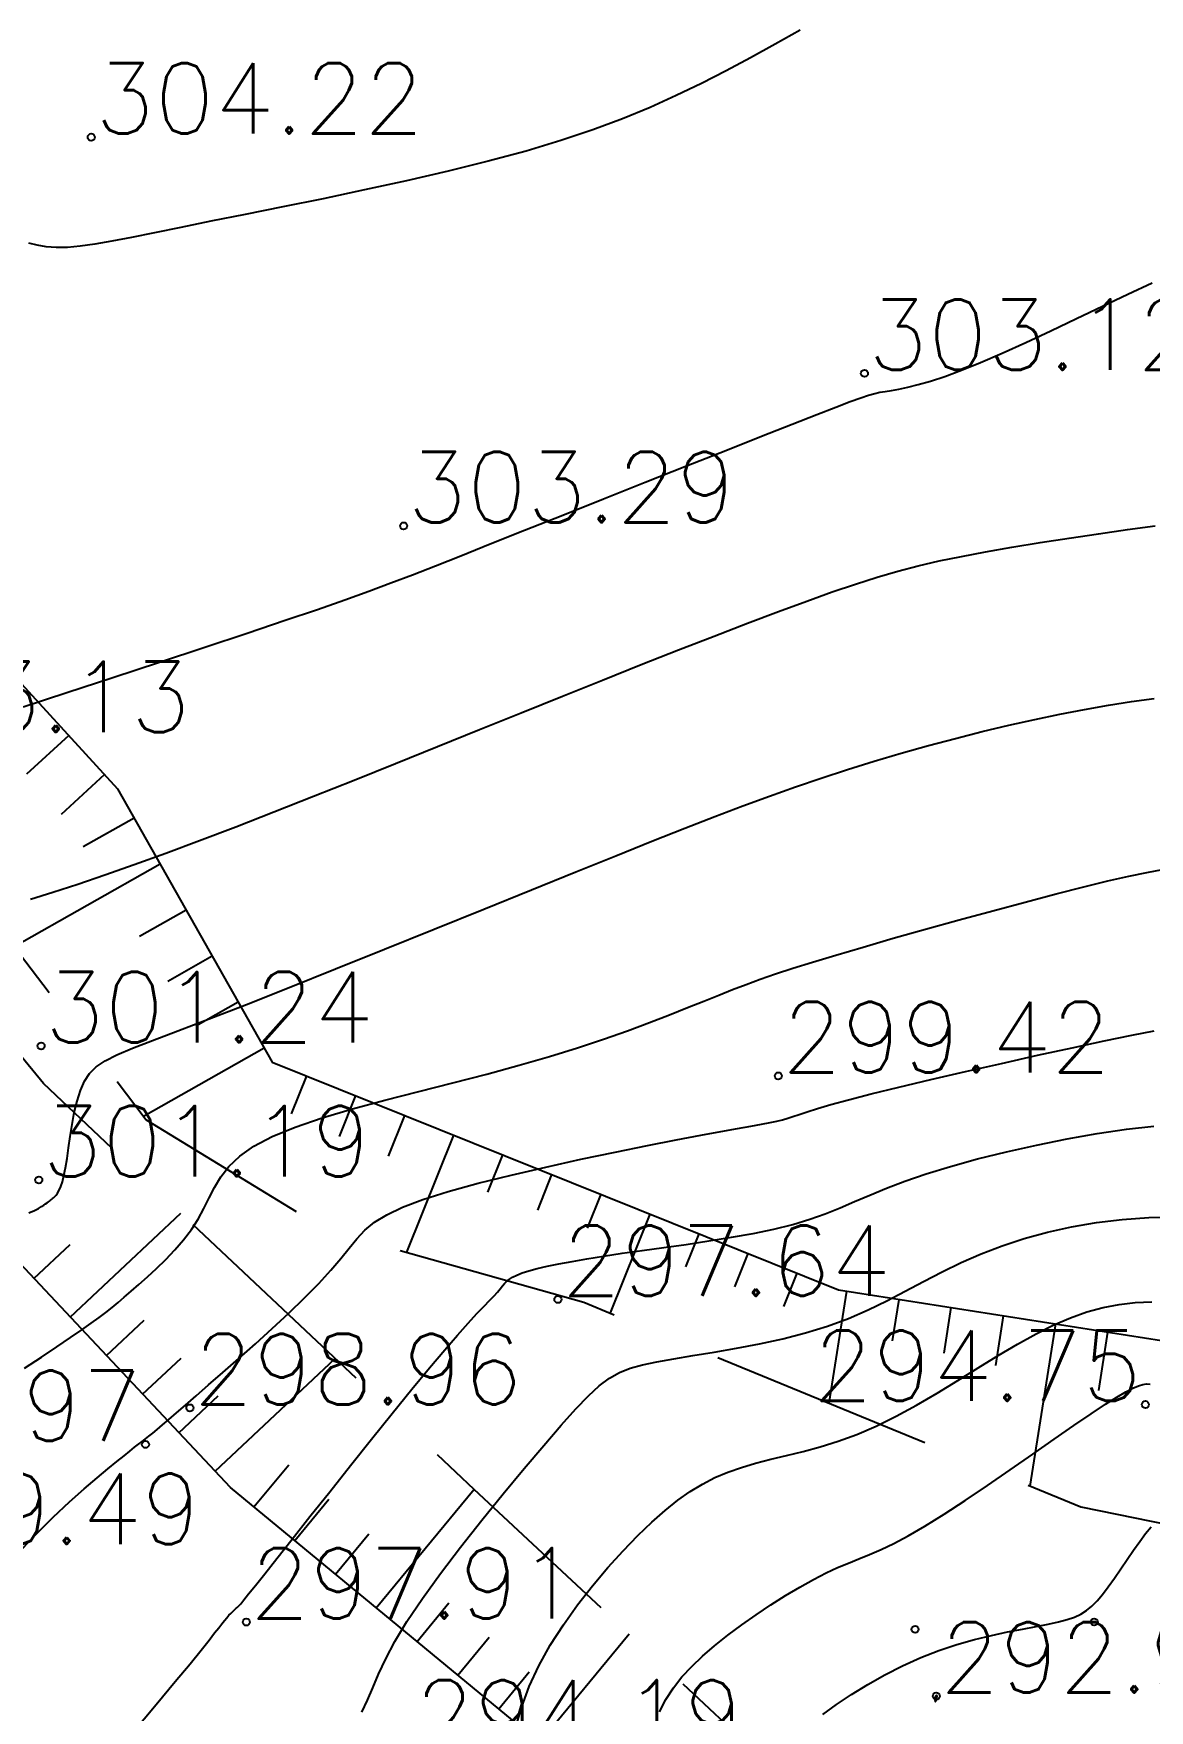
# Model space of a CAD drawing. Extents: x 524954 to 526204, y 9523489 to 9524010.
# Drawn here: x 526021.13 to 526036.96, y 9523796.88 to 9523820.66 of the extents above; entities that cross this region are included whole.
import ezdxf
from ezdxf.enums import TextEntityAlignment as Align

# ---------------------------------------------------------------- set-up
doc = ezdxf.new("R2010")
doc.units = 0
doc.header["$PDMODE"] = 33
doc.header["$PDSIZE"] = 0.1
doc.linetypes.add('CACHE2', pattern=[4.7625, 3.175, -1.5875])
for name, color, linetype in [('Bas_Talus', 40, 'CACHE2'), ('CN_01_00', 3, 'Continuous'), ('CN_02_00', 4, 'Continuous'), ('CN_05_00', 6, 'Continuous'), ('CN_10_00', 1, 'Continuous'), ('Haut_Talus', 30, 'Continuous'), ('Talus', 2, 'Continuous'), ('TopoAlt', 3, 'Continuous'), ('TOPOJIS', 7, 'Continuous')]:
    doc.layers.add(name, color=color, linetype=linetype)
doc.styles.add('Simplex 1.0', font='Simplex.shx', dxfattribs={"width": 0.99, "height": 1})

# ---------------------------------------------------------------- blocks, each defined once
blk = doc.blocks.new('TCPOINT M')
at = {"color": 0}
blk.add_point((0, 0), dxfattribs=at)
at = {"layer": 'TopoAlt', "style": 'Simplex 1.0', "width": 0.99}
blk.add_attdef('ALT', (0.15, 0.15), '', height=1, dxfattribs=at)

msp = doc.modelspace()

# ---------------------------------------------------------------- linework, layer by layer
at = {"layer": 'Bas_Talus', "flags": 128}
for points in [[(526014.289, 9523817.598), (526018.793, 9523810.412), (526022.725, 9523805.249), (526025.26, 9523803.699), (526028.935, 9523802.665), (526035.981, 9523799.762), (526038.258, 9523799.296), (526042.918, 9523796.703), (526044.316, 9523795.722), (526047.683, 9523792.872), (526048.148, 9523791.838), (526051.101, 9523788.108), (526052.241, 9523783.292), (526052.81, 9523780.709), (526053.796, 9523775.573), (526054.871, 9523772.115), (526056.113, 9523765.907), (526057.933, 9523760.868), (526060.417, 9523751.763)], [(526058.834, 9523750.859), (526054.874, 9523761.678), (526052.719, 9523767.792), (526050.448, 9523772.385), (526051.028, 9523778.338), (526050.271, 9523783.977), (526048.171, 9523789.181), (526042.349, 9523792.03), (526038.681, 9523792.437), (526032.568, 9523795.169), (526027.379, 9523800.009), (526021.266, 9523805.765), (526019.627, 9523807.764), (526012.873, 9523815.903)]]:
    msp.add_lwpolyline(points, dxfattribs=at)
at = {"layer": 'CN_01_00', "flags": 128}
for points, elevation in [([(526020.981, 9523811.107), (526021.6, 9523811.309), (526022.252, 9523811.523), (526022.912, 9523811.74), (526023.556, 9523811.953), (526024.159, 9523812.154), (526024.697, 9523812.335), (526025.153, 9523812.49), (526025.541, 9523812.625), (526025.882, 9523812.748), (526026.196, 9523812.864), (526026.504, 9523812.982), (526026.828, 9523813.108), (526027.187, 9523813.251), (526027.603, 9523813.417), (526028.09, 9523813.611), (526028.633, 9523813.827), (526029.212, 9523814.057), (526029.804, 9523814.292), (526030.389, 9523814.525), (526030.945, 9523814.745), (526031.452, 9523814.945), (526031.887, 9523815.117), (526032.236, 9523815.254), (526032.505, 9523815.359), (526032.709, 9523815.436), (526032.86, 9523815.491), (526032.972, 9523815.528), (526033.059, 9523815.552), (526033.133, 9523815.568), (526033.209, 9523815.58), (526033.297, 9523815.595), (526033.402, 9523815.613), (526033.527, 9523815.64), (526033.676, 9523815.677), (526033.851, 9523815.727), (526034.055, 9523815.794), (526034.29, 9523815.881), (526034.561, 9523815.99), (526034.868, 9523816.123), (526035.203, 9523816.276), (526035.558, 9523816.442), (526035.923, 9523816.616), (526036.291, 9523816.79), (526036.65, 9523816.96), (526036.994, 9523817.12)], 303), ([(526021.061, 9523803.93), (526021.14, 9523803.966), (526021.198, 9523803.996), (526021.241, 9523804.021), (526021.272, 9523804.042), (526021.298, 9523804.06), (526021.319, 9523804.075), (526021.337, 9523804.088), (526021.353, 9523804.099), (526021.367, 9523804.11), (526021.38, 9523804.122), (526021.394, 9523804.134), (526021.41, 9523804.147), (526021.427, 9523804.163), (526021.447, 9523804.184), (526021.468, 9523804.213), (526021.491, 9523804.252), (526021.513, 9523804.304), (526021.536, 9523804.373), (526021.559, 9523804.46), (526021.581, 9523804.57), (526021.602, 9523804.702), (526021.623, 9523804.852), (526021.646, 9523805.015), (526021.673, 9523805.184), (526021.705, 9523805.353), (526021.744, 9523805.516), (526021.792, 9523805.666), (526021.85, 9523805.798), (526021.921, 9523805.908), (526022.015, 9523806.002), (526022.141, 9523806.088), (526022.309, 9523806.174), (526022.531, 9523806.268), (526022.816, 9523806.378), (526023.174, 9523806.514), (526023.616, 9523806.682), (526024.147, 9523806.888), (526024.752, 9523807.127), (526025.412, 9523807.391), (526026.105, 9523807.669), (526026.812, 9523807.955), (526027.513, 9523808.239), (526028.189, 9523808.512), (526028.818, 9523808.767), (526029.387, 9523808.997), (526029.899, 9523809.203), (526030.364, 9523809.387), (526030.79, 9523809.553), (526031.188, 9523809.704), (526031.566, 9523809.843), (526031.934, 9523809.974), (526032.301, 9523810.098), (526032.674, 9523810.219), (526033.053, 9523810.336), (526033.436, 9523810.45), (526033.821, 9523810.558), (526034.204, 9523810.661), (526034.585, 9523810.758), (526034.96, 9523810.848), (526035.328, 9523810.93), (526035.686, 9523811.004), (526036.035, 9523811.071), (526036.373, 9523811.13), (526036.702, 9523811.182), (526037.021, 9523811.227)], 301), ([(526020.872, 9523799.07), (526021.15, 9523799.362), (526021.406, 9523799.616), (526021.639, 9523799.834), (526021.847, 9523800.019), (526022.028, 9523800.174), (526022.183, 9523800.302), (526022.309, 9523800.405), (526022.412, 9523800.488), (526022.494, 9523800.554), (526022.561, 9523800.607), (526022.617, 9523800.65), (526022.666, 9523800.689), (526022.713, 9523800.725), (526022.762, 9523800.764), (526022.817, 9523800.809), (526022.881, 9523800.862), (526022.956, 9523800.926), (526023.047, 9523801.003), (526023.155, 9523801.096), (526023.283, 9523801.207), (526023.434, 9523801.338), (526023.611, 9523801.492), (526023.814, 9523801.669), (526024.038, 9523801.866), (526024.274, 9523802.075), (526024.514, 9523802.293), (526024.749, 9523802.511), (526024.972, 9523802.725), (526025.174, 9523802.929), (526025.346, 9523803.117), (526025.486, 9523803.284), (526025.602, 9523803.432), (526025.711, 9523803.565), (526025.827, 9523803.686), (526025.963, 9523803.798), (526026.136, 9523803.906), (526026.359, 9523804.013), (526026.647, 9523804.121), (526027.009, 9523804.234), (526027.433, 9523804.351), (526027.9, 9523804.467), (526028.392, 9523804.581), (526028.891, 9523804.691), (526029.378, 9523804.794), (526029.835, 9523804.886), (526030.243, 9523804.966), (526030.59, 9523805.032), (526030.877, 9523805.085), (526031.111, 9523805.128), (526031.301, 9523805.161), (526031.453, 9523805.188), (526031.574, 9523805.211), (526031.671, 9523805.231), (526031.752, 9523805.251), (526031.825, 9523805.273), (526031.899, 9523805.298), (526031.987, 9523805.329), (526032.099, 9523805.366), (526032.245, 9523805.412), (526032.438, 9523805.468), (526032.689, 9523805.537), (526033.007, 9523805.619), (526033.4, 9523805.715), (526033.853, 9523805.822), (526034.345, 9523805.936), (526034.857, 9523806.052), (526035.369, 9523806.166), (526035.861, 9523806.273), (526036.312, 9523806.369), (526036.704, 9523806.45), (526037.022, 9523806.512)], 299), ([(526025.785, 9523796.851), (526025.863, 9523797.019), (526025.938, 9523797.197), (526026.021, 9523797.39), (526026.122, 9523797.607), (526026.253, 9523797.854), (526026.424, 9523798.137), (526026.642, 9523798.462), (526026.899, 9523798.817), (526027.184, 9523799.192), (526027.484, 9523799.574), (526027.789, 9523799.949), (526028.086, 9523800.307), (526028.364, 9523800.634), (526028.611, 9523800.919), (526028.82, 9523801.151), (526028.997, 9523801.335), (526029.152, 9523801.478), (526029.296, 9523801.587), (526029.439, 9523801.668), (526029.591, 9523801.73), (526029.764, 9523801.778), (526029.967, 9523801.82), (526030.207, 9523801.862), (526030.481, 9523801.907), (526030.78, 9523801.956), (526031.097, 9523802.012), (526031.424, 9523802.074), (526031.754, 9523802.147), (526032.079, 9523802.23), (526032.391, 9523802.326), (526032.685, 9523802.436), (526032.964, 9523802.557), (526033.232, 9523802.686), (526033.493, 9523802.821), (526033.753, 9523802.958), (526034.016, 9523803.094), (526034.286, 9523803.226), (526034.568, 9523803.351), (526034.866, 9523803.466), (526035.18, 9523803.57), (526035.509, 9523803.66), (526035.85, 9523803.736), (526036.204, 9523803.797), (526036.57, 9523803.84), (526036.945, 9523803.864), (526037.329, 9523803.869)], 297)]:
    msp.add_lwpolyline(points, dxfattribs=dict(at, elevation=elevation))
at = {"layer": 'CN_01_00', "elevation": 293, "flags": 128}
msp.add_lwpolyline([(526033.923, 9523797.003), (526033.927, 9523797.009), (526033.93, 9523797.018), (526033.934, 9523797.027), (526033.937, 9523797.038), (526033.94, 9523797.049), (526033.942, 9523797.059), (526033.944, 9523797.067), (526033.944, 9523797.074), (526033.944, 9523797.079), (526033.943, 9523797.083), (526033.941, 9523797.085), (526033.939, 9523797.086), (526033.936, 9523797.086), (526033.933, 9523797.085), (526033.93, 9523797.084), (526033.927, 9523797.083), (526033.925, 9523797.081), (526033.922, 9523797.079), (526033.92, 9523797.077), (526033.918, 9523797.073), (526033.916, 9523797.068), (526033.915, 9523797.063), (526033.913, 9523797.056), (526033.913, 9523797.047), (526033.912, 9523797.038), (526033.912, 9523797.028), (526033.913, 9523797.019), (526033.914, 9523797.011), (526033.916, 9523797.005), (526033.918, 9523797.001), (526033.92, 9523797.001), (526033.923, 9523797.003)], close=True, dxfattribs=at)
at = {"layer": 'CN_02_00', "flags": 128}
for points, elevation in [([(526032.003, 9523820.705), (526031.649, 9523820.506), (526031.298, 9523820.313), (526030.95, 9523820.127), (526030.6, 9523819.947), (526030.243, 9523819.775), (526029.872, 9523819.608), (526029.48, 9523819.447), (526029.061, 9523819.291), (526028.608, 9523819.139), (526028.115, 9523818.99), (526027.578, 9523818.845), (526027.008, 9523818.704), (526026.419, 9523818.568), (526025.823, 9523818.438), (526025.234, 9523818.314), (526024.665, 9523818.198), (526024.131, 9523818.091), (526023.644, 9523817.993), (526023.215, 9523817.906), (526022.842, 9523817.829), (526022.518, 9523817.763), (526022.238, 9523817.71), (526021.997, 9523817.668), (526021.788, 9523817.639), (526021.607, 9523817.623), (526021.448, 9523817.62), (526021.305, 9523817.631), (526021.177, 9523817.653), (526021.062, 9523817.683)], 304), ([(526021.085, 9523808.38), (526021.402, 9523808.479), (526021.753, 9523808.593), (526022.136, 9523808.724), (526022.553, 9523808.87), (526023.002, 9523809.033), (526023.483, 9523809.212), (526023.996, 9523809.408), (526024.535, 9523809.618), (526025.096, 9523809.84), (526025.674, 9523810.07), (526026.263, 9523810.306), (526026.858, 9523810.546), (526027.454, 9523810.786), (526028.046, 9523811.025), (526028.628, 9523811.259), (526029.196, 9523811.486), (526029.747, 9523811.706), (526030.276, 9523811.914), (526030.78, 9523812.111), (526031.253, 9523812.293), (526031.693, 9523812.459), (526032.094, 9523812.608), (526032.456, 9523812.737), (526032.785, 9523812.848), (526033.092, 9523812.946), (526033.386, 9523813.031), (526033.677, 9523813.107), (526033.975, 9523813.176), (526034.29, 9523813.242), (526034.631, 9523813.306), (526035.005, 9523813.371), (526035.405, 9523813.437), (526035.818, 9523813.501), (526036.235, 9523813.563), (526036.645, 9523813.621), (526037.035, 9523813.675)], 302), ([(526022.524, 9523796.554), (526022.867, 9523796.96), (526023.138, 9523797.284), (526023.347, 9523797.537), (526023.503, 9523797.73), (526023.616, 9523797.872), (526023.696, 9523797.975), (526023.753, 9523798.049), (526023.796, 9523798.105), (526023.834, 9523798.152), (526023.867, 9523798.191), (526023.897, 9523798.225), (526023.924, 9523798.252), (526023.947, 9523798.275), (526023.968, 9523798.295), (526023.986, 9523798.31), (526024.002, 9523798.324), (526024.017, 9523798.337), (526024.035, 9523798.356), (526024.065, 9523798.389), (526024.11, 9523798.443), (526024.178, 9523798.527), (526024.275, 9523798.647), (526024.406, 9523798.812), (526024.579, 9523799.03), (526024.795, 9523799.304), (526025.048, 9523799.624), (526025.328, 9523799.977), (526025.622, 9523800.348), (526025.922, 9523800.723), (526026.215, 9523801.088), (526026.493, 9523801.43), (526026.744, 9523801.734), (526026.959, 9523801.989), (526027.141, 9523802.199), (526027.292, 9523802.368), (526027.416, 9523802.503), (526027.517, 9523802.609), (526027.596, 9523802.691), (526027.659, 9523802.756), (526027.708, 9523802.809), (526027.747, 9523802.854), (526027.779, 9523802.895), (526027.809, 9523802.931), (526027.84, 9523802.963), (526027.876, 9523802.993), (526027.922, 9523803.022), (526027.981, 9523803.05), (526028.057, 9523803.079), (526028.154, 9523803.109), (526028.273, 9523803.141), (526028.414, 9523803.174), (526028.578, 9523803.208), (526028.765, 9523803.243), (526028.977, 9523803.28), (526029.213, 9523803.318), (526029.475, 9523803.358), (526029.762, 9523803.398), (526030.067, 9523803.44), (526030.384, 9523803.485), (526030.706, 9523803.533), (526031.026, 9523803.585), (526031.335, 9523803.641), (526031.628, 9523803.702), (526031.897, 9523803.768), (526032.138, 9523803.841), (526032.358, 9523803.919), (526032.567, 9523804.003), (526032.774, 9523804.091), (526032.99, 9523804.184), (526033.224, 9523804.281), (526033.487, 9523804.381), (526033.788, 9523804.485), (526034.133, 9523804.59), (526034.516, 9523804.696), (526034.927, 9523804.798), (526035.354, 9523804.894), (526035.787, 9523804.981), (526036.215, 9523805.056), (526036.629, 9523805.117), (526037.017, 9523805.159)], 298), ([(526027.97, 9523796.642), (526028.053, 9523796.929), (526028.157, 9523797.217), (526028.293, 9523797.509), (526028.456, 9523797.802), (526028.642, 9523798.091), (526028.844, 9523798.374), (526029.057, 9523798.645), (526029.275, 9523798.902), (526029.491, 9523799.14), (526029.7, 9523799.356), (526029.897, 9523799.546), (526030.084, 9523799.712), (526030.264, 9523799.856), (526030.441, 9523799.98), (526030.616, 9523800.086), (526030.793, 9523800.177), (526030.976, 9523800.255), (526031.168, 9523800.323), (526031.37, 9523800.382), (526031.583, 9523800.437), (526031.807, 9523800.491), (526032.042, 9523800.55), (526032.287, 9523800.616), (526032.542, 9523800.695), (526032.807, 9523800.791), (526033.081, 9523800.907), (526033.364, 9523801.047), (526033.653, 9523801.205), (526033.945, 9523801.376), (526034.237, 9523801.554), (526034.526, 9523801.733), (526034.81, 9523801.908), (526035.085, 9523802.071), (526035.349, 9523802.217), (526035.599, 9523802.342), (526035.838, 9523802.445), (526036.069, 9523802.527), (526036.297, 9523802.589), (526036.524, 9523802.634), (526036.754, 9523802.66), (526036.991, 9523802.671)], 296), ([(526032.323, 9523796.819), (526032.516, 9523796.958), (526032.729, 9523797.1), (526032.959, 9523797.243), (526033.202, 9523797.381), (526033.454, 9523797.51), (526033.711, 9523797.626), (526033.968, 9523797.726), (526034.224, 9523797.81), (526034.474, 9523797.88), (526034.715, 9523797.939), (526034.943, 9523797.988), (526035.156, 9523798.03), (526035.349, 9523798.066), (526035.519, 9523798.099), (526035.664, 9523798.13), (526035.787, 9523798.163), (526035.892, 9523798.199), (526035.983, 9523798.241), (526036.064, 9523798.292), (526036.139, 9523798.354), (526036.213, 9523798.429), (526036.29, 9523798.521), (526036.372, 9523798.63), (526036.459, 9523798.752), (526036.55, 9523798.883), (526036.641, 9523799.016), (526036.731, 9523799.148), (526036.819, 9523799.272), (526036.902, 9523799.384), (526036.979, 9523799.478)], 294)]:
    msp.add_lwpolyline(points, dxfattribs=dict(at, elevation=elevation))
at = {"layer": 'CN_05_00', "elevation": 295, "flags": 128}
msp.add_lwpolyline([(526030.008, 9523796.856), (526030.098, 9523797.031), (526030.203, 9523797.194), (526030.325, 9523797.35), (526030.464, 9523797.5), (526030.618, 9523797.647), (526030.788, 9523797.793), (526030.974, 9523797.941), (526031.172, 9523798.089), (526031.377, 9523798.233), (526031.585, 9523798.372), (526031.793, 9523798.504), (526031.995, 9523798.625), (526032.189, 9523798.733), (526032.368, 9523798.825), (526032.532, 9523798.901), (526032.685, 9523798.966), (526032.835, 9523799.026), (526032.987, 9523799.088), (526033.15, 9523799.158), (526033.33, 9523799.244), (526033.535, 9523799.352), (526033.771, 9523799.488), (526034.042, 9523799.657), (526034.341, 9523799.853), (526034.658, 9523800.066), (526034.981, 9523800.287), (526035.3, 9523800.509), (526035.605, 9523800.721), (526035.885, 9523800.916), (526036.129, 9523801.083), (526036.331, 9523801.217), (526036.492, 9523801.32), (526036.62, 9523801.396), (526036.72, 9523801.447), (526036.799, 9523801.48), (526036.862, 9523801.498), (526036.916, 9523801.505), (526036.966, 9523801.504)], dxfattribs=at)
at = {"layer": 'CN_10_00', "elevation": 300, "flags": 128}
msp.add_lwpolyline([(526020.998, 9523801.73), (526021.238, 9523801.887), (526021.458, 9523802.033), (526021.651, 9523802.163), (526021.812, 9523802.273), (526021.946, 9523802.367), (526022.057, 9523802.448), (526022.154, 9523802.521), (526022.241, 9523802.591), (526022.326, 9523802.66), (526022.413, 9523802.735), (526022.51, 9523802.819), (526022.621, 9523802.916), (526022.743, 9523803.025), (526022.871, 9523803.144), (526023.002, 9523803.272), (526023.131, 9523803.408), (526023.254, 9523803.549), (526023.366, 9523803.695), (526023.464, 9523803.843), (526023.544, 9523803.993), (526023.617, 9523804.143), (526023.692, 9523804.293), (526023.783, 9523804.442), (526023.898, 9523804.589), (526024.051, 9523804.734), (526024.251, 9523804.876), (526024.511, 9523805.014), (526024.837, 9523805.148), (526025.221, 9523805.278), (526025.65, 9523805.406), (526026.11, 9523805.531), (526026.59, 9523805.655), (526027.076, 9523805.778), (526027.555, 9523805.9), (526028.015, 9523806.024), (526028.445, 9523806.148), (526028.844, 9523806.272), (526029.212, 9523806.395), (526029.552, 9523806.515), (526029.863, 9523806.63), (526030.147, 9523806.74), (526030.404, 9523806.842), (526030.637, 9523806.936), (526030.847, 9523807.021), (526031.043, 9523807.098), (526031.235, 9523807.172), (526031.435, 9523807.245), (526031.651, 9523807.32), (526031.895, 9523807.4), (526032.178, 9523807.489), (526032.508, 9523807.588), (526032.893, 9523807.701), (526033.322, 9523807.825), (526033.781, 9523807.954), (526034.256, 9523808.086), (526034.732, 9523808.216), (526035.195, 9523808.34), (526035.631, 9523808.454), (526036.025, 9523808.554), (526036.367, 9523808.638), (526036.662, 9523808.705), (526036.917, 9523808.759), (526037.141, 9523808.8)], dxfattribs=at)
at = {"layer": 'Haut_Talus', "flags": 128}
for points in [[(526013.158, 9523827.175), (526016.477, 9523820.983), (526018.98, 9523813.589), (526022.318, 9523809.944), (526024.513, 9523806.068), (526032.544, 9523802.84), (526038.814, 9523801.855), (526041.913, 9523800.617), (526047.239, 9523796.072), (526052.251, 9523790.862), (526054.15, 9523787.729), (526056.467, 9523780.209), (526057.875, 9523770.625), (526060.602, 9523766.817), (526060.767, 9523761.87), (526061.346, 9523757.241), (526062.667, 9523753.861)], [(526056.64, 9523747.182), (526054.163, 9523755.757), (526050.695, 9523763.26), (526049.126, 9523767.052), (526047.554, 9523770.789), (526047.554, 9523773.839), (526048.379, 9523778.374), (526048.214, 9523781.342), (526046.56, 9523787.218), (526043.663, 9523788.556), (526036.232, 9523790.287), (526033.094, 9523792.019), (526029.543, 9523795.399), (526023.921, 9523800.035), (526020.123, 9523804.075), (526013.855, 9523810.396), (526008.091, 9523814)]]:
    msp.add_lwpolyline(points, dxfattribs=at)
at = {"layer": 'Talus'}
for p, q in [((526021.626, 9523810.699), (526021.027, 9523810.151)), ((526022.133, 9523810.146), (526021.517, 9523809.582)), ((526022.552, 9523809.53), (526021.833, 9523809.123)), ((526022.922, 9523808.877), (526020.854, 9523807.706)), ((526023.291, 9523808.225), (526022.632, 9523807.851)), ((526023.661, 9523807.572), (526023.031, 9523807.215)), ((526024.031, 9523806.919), (526023.43, 9523806.579)), ((526024.4, 9523806.267), (526022.688, 9523805.297)), ((526024.997, 9523805.873), (526024.78, 9523805.335)), ((526025.692, 9523805.594), (526025.46, 9523805.016)), ((526026.388, 9523805.314), (526026.156, 9523804.735)), ((526027.084, 9523805.034), (526026.417, 9523803.374)), ((526027.78, 9523804.754), (526027.568, 9523804.226)), ((526028.476, 9523804.475), (526028.274, 9523803.972)), ((526029.172, 9523804.195), (526028.98, 9523803.717)), ((526021.647, 9523802.453), (526023.216, 9523803.929)), ((526029.868, 9523803.915), (526029.304, 9523802.513)), ((526021.133, 9523803), (526021.645, 9523803.481)), ((526030.564, 9523803.636), (526030.375, 9523803.166)), ((526031.259, 9523803.356), (526031.07, 9523802.884)), ((526031.955, 9523803.076), (526031.765, 9523802.603)), ((526032.658, 9523802.822), (526032.409, 9523801.234)), ((526033.399, 9523802.705), (526033.307, 9523802.117)), ((526034.14, 9523802.589), (526034.038, 9523801.941)), ((526034.881, 9523802.472), (526034.77, 9523801.766)), ((526022.161, 9523801.907), (526022.695, 9523802.409)), ((526035.622, 9523802.356), (526035.261, 9523800.058)), ((526036.363, 9523802.24), (526036.233, 9523801.415)), ((526022.674, 9523801.361), (526023.22, 9523801.873)), ((526023.702, 9523800.268), (526025.404, 9523801.868)), ((526023.188, 9523800.814), (526023.745, 9523801.337)), ((526024.253, 9523799.761), (526024.747, 9523800.36)), ((526024.832, 9523799.284), (526025.315, 9523799.87)), ((526025.989, 9523798.33), (526027.376, 9523800.012)), ((526025.41, 9523798.807), (526025.883, 9523799.38)), ((526026.568, 9523797.853), (526027.02, 9523798.402)), ((526028.304, 9523796.421), (526029.574, 9523797.962)), ((526027.146, 9523797.375), (526027.589, 9523797.913)), ((526027.725, 9523796.898), (526028.158, 9523797.424))]:
    msp.add_line(p, q, dxfattribs=at)

# ---------------------------------------------------------------- block references
at = {"layer": 'TOPOJIS'}
ref = msp.add_blockref('TCPOINT M', (526021.945, 9523819.186, 304.22), dxfattribs=at)
ref.add_attrib('ALT', '304.22', (526021.995, 9523819.236, 304.22), dxfattribs={"layer": 'TopoAlt', "height": 1, "style": 'Simplex 1.0', "width": 0.99})
ref = msp.add_blockref('TCPOINT M', (526032.913, 9523815.836, 303.12), dxfattribs=at)
ref.add_attrib('ALT', '303.12', (526032.963, 9523815.886, 303.12), dxfattribs={"layer": 'TopoAlt', "height": 1, "style": 'Simplex 1.0', "width": 0.99})
ref = msp.add_blockref('TCPOINT M', (526026.376, 9523813.674, 303.29), dxfattribs=at)
ref.add_attrib('ALT', '303.29', (526026.426, 9523813.724, 303.29), dxfattribs={"layer": 'TopoAlt', "height": 1, "style": 'Simplex 1.0', "width": 0.99})
ref = msp.add_blockref('TCPOINT M', (526018.634, 9523810.699, 303.13), dxfattribs=at)
ref.add_attrib('ALT', '303.13', (526018.684, 9523810.749, 303.13), dxfattribs={"layer": 'TopoAlt', "height": 1, "style": 'Simplex 1.0', "width": 0.99})
ref = msp.add_blockref('TCPOINT M', (526021.234, 9523806.299, 301.24), dxfattribs=at)
ref.add_attrib('ALT', '301.24', (526021.284, 9523806.349, 301.24), dxfattribs={"layer": 'TopoAlt', "height": 1, "style": 'Simplex 1.0', "width": 0.99})
ref = msp.add_blockref('TCPOINT M', (526031.691, 9523805.874, 299.42), dxfattribs=at)
ref.add_attrib('ALT', '299.42', (526031.741, 9523805.924, 299.42), dxfattribs={"layer": 'TopoAlt', "height": 1, "style": 'Simplex 1.0', "width": 0.99})
ref = msp.add_blockref('TCPOINT M', (526021.201, 9523804.399, 301.19), dxfattribs=at)
ref.add_attrib('ALT', '301.19', (526021.251, 9523804.449, 301.19), dxfattribs={"layer": 'TopoAlt', "height": 1, "style": 'Simplex 1.0', "width": 0.99})
ref = msp.add_blockref('TCPOINT M', (526028.565, 9523802.704, 297.64), dxfattribs=at)
ref.add_attrib('ALT', '297.64', (526028.615, 9523802.754, 297.64), dxfattribs={"layer": 'TopoAlt', "height": 1, "style": 'Simplex 1.0', "width": 0.99})
ref = msp.add_blockref('TCPOINT M', (526036.898, 9523801.214, 294.75), dxfattribs=at)
ref.add_attrib('ALT', '294.75', dxfattribs={"layer": 'TopoAlt', "height": 1, "style": 'Simplex 1.0', "width": 0.99}).set_placement((526036.848, 9523801.264, 294.75), align=Align.RIGHT)
ref = msp.add_blockref('TCPOINT M', (526023.345, 9523801.166, 298.96), dxfattribs=at)
ref.add_attrib('ALT', '298.96', (526023.395, 9523801.216, 298.96), dxfattribs={"layer": 'TopoAlt', "height": 1, "style": 'Simplex 1.0', "width": 0.99})
ref = msp.add_blockref('TCPOINT M', (526022.715, 9523800.648, 298.97), dxfattribs=at)
ref.add_attrib('ALT', '298.97', dxfattribs={"layer": 'TopoAlt', "height": 1, "style": 'Simplex 1.0', "width": 0.99}).set_placement((526022.665, 9523800.698, 298.97), align=Align.RIGHT)
ref = msp.add_blockref('TCPOINT M', (526018.789, 9523799.184, 299.49), dxfattribs=at)
ref.add_attrib('ALT', '299.49', (526018.839, 9523799.234, 299.49), dxfattribs={"layer": 'TopoAlt', "height": 1, "style": 'Simplex 1.0', "width": 0.99})
ref = msp.add_blockref('TCPOINT M', (526024.145, 9523798.128, 297.91), dxfattribs=at)
ref.add_attrib('ALT', '297.91', (526024.195, 9523798.178, 297.91), dxfattribs={"layer": 'TopoAlt', "height": 1, "style": 'Simplex 1.0', "width": 0.99})
for p in [(526036.173, 9523798.129, 293.95), (526033.631, 9523798.026, 294.29)]:
    msp.add_blockref('TCPOINT M', p, dxfattribs=at)
ref = msp.add_blockref('TCPOINT M', (526033.932, 9523797.079, 292.99), dxfattribs=at)
ref.add_attrib('ALT', '292.99', (526033.982, 9523797.129, 292.99), dxfattribs={"layer": 'TopoAlt', "height": 1, "style": 'Simplex 1.0', "width": 0.99})
ref = msp.add_blockref('TCPOINT M', (526031.248, 9523796.256, 294.19), dxfattribs=at)
ref.add_attrib('ALT', '294.19', dxfattribs={"layer": 'TopoAlt', "height": 1, "style": 'Simplex 1.0', "width": 0.99}).set_placement((526031.198, 9523796.306, 294.19), align=Align.RIGHT)

doc.saveas('drawing.dxf')
